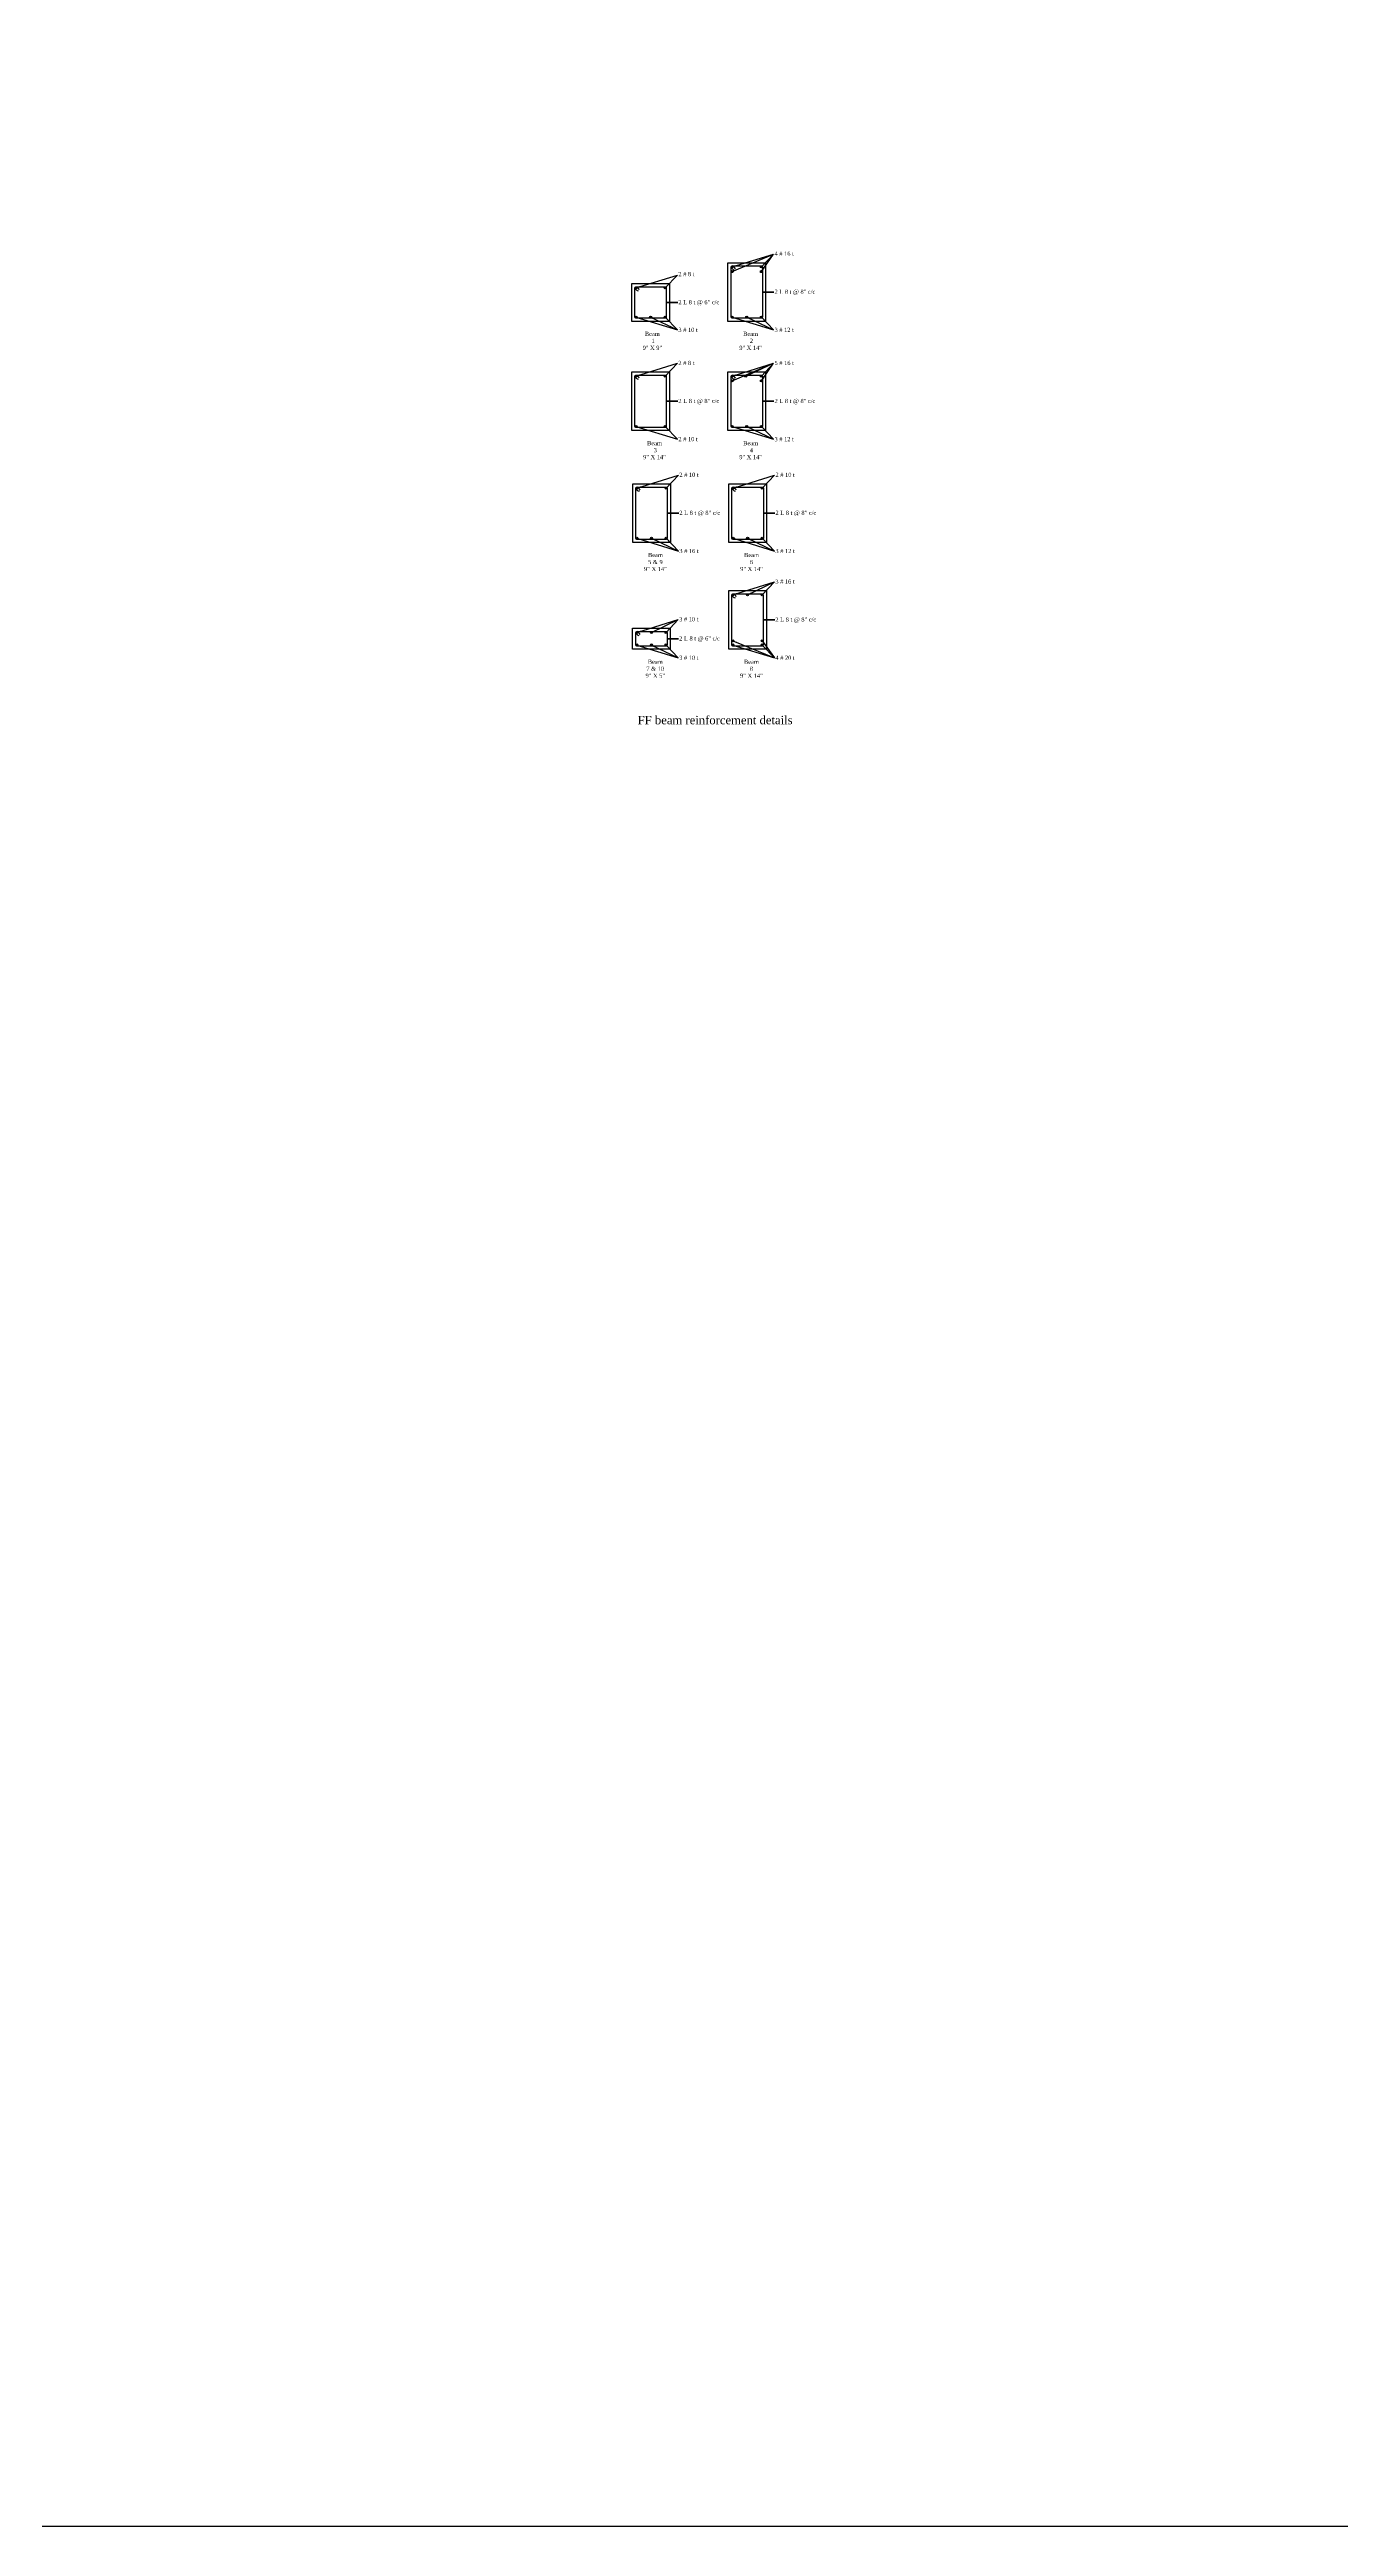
# Model space of a CAD drawing. Header units: inches. Extents: x 3138 to 9973, y -1757 to -151.
# Drawn here: x 6870 to 7178, y -1757 to -1165 of the extents above; entities that cross this region are included whole.
import ezdxf

# ---------------------------------------------------------------- set-up
doc = ezdxf.new("R2010")
doc.units = ezdxf.units.IN
doc.header["$LTSCALE"] = 0.1
doc.header["$MEASUREMENT"] = 0
doc.layers.add('MH - Beam and slab layout', color=7, linetype='Continuous')
doc.layers.add('MH - Slab reinforcement', color=3, linetype='Continuous')
doc.styles.get("Standard").update_dxf_attribs({"font": 'arial.ttf'})
doc.dimstyles.get("Standard").update_dxf_attribs({"dimtxt": 6, "dimasz": 3, "dimexe": 0, "dimexo": 0.0625, "dimgap": 0.09, "dimtad": 0, "dimtih": 1, "dimtoh": 1, "dimdec": 1, "dimzin": 0, "dimdsep": 46, "dimlunit": 4, "dimtxsty": 'Standard', "dimblk": 'DOT', "dimcen": 0.09, "dimse1": 1, "dimse2": 1, "dimadec": 0, "dimazin": 0, "dimtfac": 1, "dimtdec": 1, "dimtofl": 0, "dimtmove": 0, "dimatfit": 3, "dimfxl": 1, "dimtolj": 1, "dimtzin": 0, "dimarcsym": 0})
pattern_1 = [(50, (0, 0), (7.172602, -0.6275213), [0.75, -8.25]), (-5, (0, 0), (-1.387513, 7.521921), [0.6, -6.6]), (100.4514, (0.598, -0.052), (5.785094, 6.8943954), [0.637402, -7.011421]), (46.1842, (0, 2), (10.67241, -1.65519), [1.125, -12.375]), (96.6356, (0.889, 1.862), (9.346627, 9.741179), [0.956103, -10.51713]), (-8.8158, (0, 2), (9.34662, 9.741186), [0.9, -9.9]), (21, (1, 1.5), (5.9690705, -4.026189), [0.75, -8.25]), (-34, (1, 1.5), (2.433153, 7.2515005), [0.6, -6.6]), (71.4514, (1.4974, 1.1645), (8.402226, 3.225305), [0.637402, -7.011421]), (37.5, (0, 0), (0.12159855, 3.3289385), [0, -6.52, 0, -6.7, 0, -6.625]), (7.5, (0, 0), (2.6306954, 3.9441171), [0, -3.82, 0, -6.37, 0, -2.525]), (-32.5, (-2.23, 0), (5.3382244, -0.2255487), [0, -2.5, 0, -7.8, 0, -10.35]), (-42.5, (-3.23, 0), (5.8318617, 1.0010498), [0, -3.25, 0, -5.18, 0, -7.35])]

# ---------------------------------------------------------------- blocks, each defined once
blk = doc.blocks.new('_Dot')
at = {"color": 0, "linetype": 'ByBlock', "lineweight": -2}
blk.add_line((-0.5, 0), (-1, 0), dxfattribs=at)
at = {"color": 0, "linetype": 'ByBlock', "const_width": 0.5}
blk.add_lwpolyline([(-0.25, 0, 1), (0.25, 0, 1)], format="xyb", close=True, dxfattribs=at)

msp = doc.modelspace()

# ---------------------------------------------------------------- hatches: boundary and pattern name
at = {"layer": 'MH - Beam and slab layout'}
h = msp.add_hatch(dxfattribs=at)
h.set_pattern_fill('AR-CONC', color=256, style=0)
h.set_pattern_definition(pattern_1)
h.paths.add_polyline_path([(6906.701, -1326.411), (6906.701, -1324.746), (6908.205, -1324.746), (6908.205, -1326.411)], flags=9)
h = msp.add_hatch(dxfattribs=at)
h.set_pattern_fill('AR-CONC', color=256, style=0)
h.set_pattern_definition(pattern_1)
h.paths.add_polyline_path([(6890.088, -1337.367), (6891.776, -1337.367), (6891.776, -1338.867), (6890.088, -1338.867)], flags=9)
h = msp.add_hatch(dxfattribs=at)
h.set_pattern_fill('AR-CONC', color=256, style=0)
h.set_pattern_definition(pattern_1)
h.paths.add_polyline_path([(6925.974, -1336.906), (6927.662, -1336.906), (6927.662, -1338.406), (6925.974, -1338.406)], flags=9)
h = msp.add_hatch(dxfattribs=at)
h.set_pattern_fill('AR-CONC', color=256, style=0)
h.set_pattern_definition(pattern_1)
h.paths.add_polyline_path([(6962.282, -1337.531), (6963.126, -1337.531), (6963.126, -1338.281), (6962.282, -1338.281)], flags=9)
h = msp.add_hatch(dxfattribs=at)
h.set_pattern_fill('AR-CONC', color=256)
h.set_pattern_definition(pattern_1)
h.paths.add_polyline_path([(6998.167, -1337.531), (6999.011, -1337.531), (6999.011, -1338.281), (6998.167, -1338.281)], flags=9)
at = {"layer": 'MH - Slab reinforcement'}
h = msp.add_hatch(color=256, dxfattribs=at)
edge = h.paths.add_edge_path()
edge.add_arc((7032.907, -1217.13), 0.25, 0, 360)
h = msp.add_hatch(color=256, dxfattribs=at)
edge = h.paths.add_edge_path()
edge.add_arc((7032.907, -1218.252), 0.25, 0, 360)
h = msp.add_hatch(color=256, dxfattribs=at)
edge = h.paths.add_edge_path()
edge.add_arc((7039.907, -1217.13), 0.25, 0, 360)
h = msp.add_hatch(color=256, dxfattribs=at)
edge = h.paths.add_edge_path()
edge.add_arc((7039.907, -1218.252), 0.25, 0, 360)
h = msp.add_hatch(color=256, dxfattribs=at)
edge = h.paths.add_edge_path()
edge.add_arc((7009.95, -1222.13), 0.25, 0, 360)
h = msp.add_hatch(color=256, dxfattribs=at)
edge = h.paths.add_edge_path()
edge.add_arc((7016.95, -1222.13), 0.25, 0, 360)
h = msp.add_hatch(color=256, dxfattribs=at)
edge = h.paths.add_edge_path()
edge.add_arc((7009.95, -1229.13), 0.25, 0, 360)
h = msp.add_hatch(color=256, dxfattribs=at)
edge = h.paths.add_edge_path()
edge.add_arc((7013.45, -1229.13), 0.25, 0, 360)
h = msp.add_hatch(color=256, dxfattribs=at)
edge = h.paths.add_edge_path()
edge.add_arc((7016.95, -1229.13), 0.25, 0, 360)
h = msp.add_hatch(color=256, dxfattribs=at)
edge = h.paths.add_edge_path()
edge.add_arc((7032.907, -1229.13), 0.25, 0, 360)
h = msp.add_hatch(color=256, dxfattribs=at)
edge = h.paths.add_edge_path()
edge.add_arc((7036.407, -1229.13), 0.25, 0, 360)
h = msp.add_hatch(color=256, dxfattribs=at)
edge = h.paths.add_edge_path()
edge.add_arc((7039.907, -1229.13), 0.25, 0, 360)
h = msp.add_hatch(color=256, dxfattribs=at)
edge = h.paths.add_edge_path()
edge.add_arc((7009.95, -1243.221), 0.25, 0, 360)
h = msp.add_hatch(color=256, dxfattribs=at)
edge = h.paths.add_edge_path()
edge.add_arc((7016.95, -1243.221), 0.25, 0, 360)
h = msp.add_hatch(color=256, dxfattribs=at)
edge = h.paths.add_edge_path()
edge.add_arc((7032.907, -1243.221), 0.25, 0, 360)
h = msp.add_hatch(color=256, dxfattribs=at)
edge = h.paths.add_edge_path()
edge.add_arc((7032.907, -1244.343), 0.25, 0, 360)
h = msp.add_hatch(color=256, dxfattribs=at)
edge = h.paths.add_edge_path()
edge.add_arc((7036.161, -1243.221), 0.25, 0, 360)
h = msp.add_hatch(color=256, dxfattribs=at)
edge = h.paths.add_edge_path()
edge.add_arc((7039.907, -1243.221), 0.25, 0, 360)
h = msp.add_hatch(color=256, dxfattribs=at)
edge = h.paths.add_edge_path()
edge.add_arc((7039.907, -1244.343), 0.25, 0, 360)
h = msp.add_hatch(color=256, dxfattribs=at)
edge = h.paths.add_edge_path()
edge.add_arc((7009.95, -1255.221), 0.25, 0, 360)
h = msp.add_hatch(color=256, dxfattribs=at)
edge = h.paths.add_edge_path()
edge.add_arc((7016.95, -1255.221), 0.25, 0, 360)
h = msp.add_hatch(color=256, dxfattribs=at)
edge = h.paths.add_edge_path()
edge.add_arc((7032.907, -1255.221), 0.25, 0, 360)
h = msp.add_hatch(color=256, dxfattribs=at)
edge = h.paths.add_edge_path()
edge.add_arc((7036.407, -1255.221), 0.25, 0, 360)
h = msp.add_hatch(color=256, dxfattribs=at)
edge = h.paths.add_edge_path()
edge.add_arc((7039.907, -1255.221), 0.25, 0, 360)
h = msp.add_hatch(color=256, dxfattribs=at)
edge = h.paths.add_edge_path()
edge.add_arc((7010.171, -1269.941), 0.25, 0, 360)
h = msp.add_hatch(color=256, dxfattribs=at)
edge = h.paths.add_edge_path()
edge.add_arc((7017.171, -1269.941), 0.25, 0, 360)
h = msp.add_hatch(color=256, dxfattribs=at)
edge = h.paths.add_edge_path()
edge.add_arc((7033.128, -1269.941), 0.25, 0, 360)
h = msp.add_hatch(color=256, dxfattribs=at)
edge = h.paths.add_edge_path()
edge.add_arc((7040.128, -1269.941), 0.25, 0, 360)
h = msp.add_hatch(color=256, dxfattribs=at)
edge = h.paths.add_edge_path()
edge.add_arc((7010.171, -1281.941), 0.25, 0, 360)
h = msp.add_hatch(color=256, dxfattribs=at)
edge = h.paths.add_edge_path()
edge.add_arc((7013.671, -1281.941), 0.25, 0, 360)
h = msp.add_hatch(color=256, dxfattribs=at)
edge = h.paths.add_edge_path()
edge.add_arc((7017.171, -1281.941), 0.25, 0, 360)
h = msp.add_hatch(color=256, dxfattribs=at)
edge = h.paths.add_edge_path()
edge.add_arc((7033.128, -1281.941), 0.25, 0, 360)
h = msp.add_hatch(color=256, dxfattribs=at)
edge = h.paths.add_edge_path()
edge.add_arc((7036.628, -1281.941), 0.25, 0, 360)
h = msp.add_hatch(color=256, dxfattribs=at)
edge = h.paths.add_edge_path()
edge.add_arc((7040.128, -1281.941), 0.25, 0, 360)
h = msp.add_hatch(color=256, dxfattribs=at)
edge = h.paths.add_edge_path()
edge.add_arc((7033.103, -1295.426), 0.25, 0, 360)
h = msp.add_hatch(color=256, dxfattribs=at)
edge = h.paths.add_edge_path()
edge.add_arc((7036.603, -1295.426), 0.25, 0, 360)
h = msp.add_hatch(color=256, dxfattribs=at)
edge = h.paths.add_edge_path()
edge.add_arc((7040.103, -1295.426), 0.25, 0, 360)
h = msp.add_hatch(color=256, dxfattribs=at)
edge = h.paths.add_edge_path()
edge.add_arc((7010.138, -1304.426), 0.25, 0, 360)
h = msp.add_hatch(color=256, dxfattribs=at)
edge = h.paths.add_edge_path()
edge.add_arc((7010.138, -1307.426), 0.25, 0, 360)
h = msp.add_hatch(color=256, dxfattribs=at)
edge = h.paths.add_edge_path()
edge.add_arc((7013.638, -1304.426), 0.25, 0, 360)
h = msp.add_hatch(color=256, dxfattribs=at)
edge = h.paths.add_edge_path()
edge.add_arc((7013.638, -1307.426), 0.25, 0, 360)
h = msp.add_hatch(color=256, dxfattribs=at)
edge = h.paths.add_edge_path()
edge.add_arc((7017.138, -1304.426), 0.25, 0, 360)
h = msp.add_hatch(color=256, dxfattribs=at)
edge = h.paths.add_edge_path()
edge.add_arc((7017.138, -1307.426), 0.25, 0, 360)
h = msp.add_hatch(color=256, dxfattribs=at)
edge = h.paths.add_edge_path()
edge.add_arc((7033.103, -1306.438), 0.25, 0, 360)
h = msp.add_hatch(color=256, dxfattribs=at)
edge = h.paths.add_edge_path()
edge.add_arc((7033.103, -1307.426), 0.25, 0, 360)
h = msp.add_hatch(color=256, dxfattribs=at)
edge = h.paths.add_edge_path()
edge.add_arc((7040.103, -1306.438), 0.25, 0, 360)
h = msp.add_hatch(color=256, dxfattribs=at)
edge = h.paths.add_edge_path()
edge.add_arc((7040.103, -1307.426), 0.25, 0, 360)

# ---------------------------------------------------------------- linework, layer by layer
at = {"layer": 'MH - Beam and slab layout'}
msp.add_lwpolyline([(6160.015, -722.304), (8196.431, -722.304), (8196.431, -1756.72), (6160.015, -1756.72)], close=True, dxfattribs=at)
at = {"layer": 'MH - Slab reinforcement'}
for p, q in [((7031.907, -1216.13), (7040.907, -1216.13)), ((7031.907, -1230.13), (7031.907, -1216.13)), ((7032.657, -1229.13), (7032.657, -1217.13)), ((7032.907, -1216.88), (7039.907, -1216.88)), ((7040.157, -1217.13), (7040.157, -1229.13)), ((7040.907, -1216.13), (7040.907, -1230.13)), ((7008.95, -1221.13), (7017.95, -1221.13)), ((7008.95, -1230.13), (7008.95, -1221.13)), ((7009.7, -1229.13), (7009.7, -1222.13)), ((7009.95, -1221.88), (7016.95, -1221.88)), ((7017.2, -1222.13), (7017.2, -1229.13)), ((7017.95, -1221.13), (7017.95, -1230.13)), ((7017.95, -1230.13), (7008.95, -1230.13)), ((7016.95, -1229.38), (7009.95, -1229.38)), ((7040.907, -1230.13), (7031.907, -1230.13)), ((7039.907, -1229.38), (7032.907, -1229.38)), ((7008.95, -1242.221), (7017.95, -1242.221)), ((7008.95, -1256.221), (7008.95, -1242.221)), ((7009.7, -1255.221), (7009.7, -1243.221)), ((7009.95, -1242.971), (7016.95, -1242.971)), ((7017.2, -1243.221), (7017.2, -1255.221)), ((7017.95, -1242.221), (7017.95, -1256.221)), ((7031.907, -1242.221), (7040.907, -1242.221)), ((7031.907, -1256.221), (7031.907, -1242.221)), ((7032.657, -1255.221), (7032.657, -1243.221)), ((7032.907, -1242.971), (7039.907, -1242.971)), ((7040.157, -1243.221), (7040.157, -1255.221)), ((7040.907, -1242.221), (7040.907, -1256.221)), ((7017.95, -1256.221), (7008.95, -1256.221)), ((7016.95, -1255.471), (7009.95, -1255.471)), ((7040.907, -1256.221), (7031.907, -1256.221)), ((7039.907, -1255.471), (7032.907, -1255.471)), ((7009.171, -1268.941), (7018.171, -1268.941)), ((7009.171, -1282.941), (7009.171, -1268.941)), ((7009.921, -1281.941), (7009.921, -1269.941)), ((7010.171, -1269.691), (7017.171, -1269.691)), ((7017.421, -1269.941), (7017.421, -1281.941)), ((7018.171, -1268.941), (7018.171, -1282.941)), ((7032.128, -1268.941), (7041.128, -1268.941)), ((7032.128, -1282.941), (7032.128, -1268.941)), ((7032.878, -1281.941), (7032.878, -1269.941)), ((7033.128, -1269.691), (7040.128, -1269.691)), ((7040.378, -1269.941), (7040.378, -1281.941)), ((7041.128, -1268.941), (7041.128, -1282.941)), ((7018.171, -1282.941), (7009.171, -1282.941)), ((7017.171, -1282.191), (7010.171, -1282.191)), ((7041.128, -1282.941), (7032.128, -1282.941)), ((7040.128, -1282.191), (7033.128, -1282.191)), ((7032.103, -1294.426), (7041.103, -1294.426)), ((7032.103, -1308.426), (7032.103, -1294.426)), ((7033.103, -1295.176), (7040.103, -1295.176)), ((7041.103, -1294.426), (7041.103, -1308.426)), ((7032.853, -1307.426), (7032.853, -1295.426)), ((7040.353, -1295.426), (7040.353, -1307.426)), ((7009.138, -1303.426), (7018.138, -1303.426)), ((7009.138, -1308.426), (7009.138, -1303.426)), ((7009.888, -1307.426), (7009.888, -1304.426)), ((7010.138, -1304.176), (7017.138, -1304.176)), ((7017.388, -1304.426), (7017.388, -1307.426)), ((7018.138, -1303.426), (7018.138, -1308.426)), ((7018.138, -1308.426), (7009.138, -1308.426)), ((7017.138, -1307.676), (7010.138, -1307.676)), ((7041.103, -1308.426), (7032.103, -1308.426)), ((7040.103, -1307.676), (7033.103, -1307.676))]:
    msp.add_line(p, q, dxfattribs=at)
for centre in [(7032.907, -1217.13), (7032.907, -1218.252), (7039.907, -1217.13), (7039.907, -1218.252), (7009.95, -1222.13), (7016.95, -1222.13), (7009.95, -1229.13), (7013.45, -1229.13), (7016.95, -1229.13), (7032.907, -1229.13), (7036.407, -1229.13), (7039.907, -1229.13), (7009.95, -1243.221), (7016.95, -1243.221), (7032.907, -1243.221), (7032.907, -1244.343), (7036.161, -1243.221), (7039.907, -1243.221), (7039.907, -1244.343), (7009.95, -1255.221), (7016.95, -1255.221), (7032.907, -1255.221), (7036.407, -1255.221), (7039.907, -1255.221), (7010.171, -1269.941), (7017.171, -1269.941), (7033.128, -1269.941), (7040.128, -1269.941), (7010.171, -1281.941), (7013.671, -1281.941), (7017.171, -1281.941), (7033.128, -1281.941), (7036.628, -1281.941), (7040.128, -1281.941), (7033.103, -1295.426), (7036.603, -1295.426), (7040.103, -1295.426), (7010.138, -1304.426), (7010.138, -1307.426), (7013.638, -1304.426), (7013.638, -1307.426), (7017.138, -1304.426), (7017.138, -1307.426), (7033.103, -1306.438), (7033.103, -1307.426), (7040.103, -1306.438), (7040.103, -1307.426)]:
    msp.add_circle(centre, 0.25, dxfattribs=at)
for centre, radius, start, end in [((7034.104, -1216.354), 1.676, 212.214476, 245.905883), ((7032.29, -1218.288), 1.562, 25.954808, 62.509659), ((7011.148, -1221.354), 1.676, 212.214476, 245.905883), ((7009.334, -1223.288), 1.562, 25.954808, 62.509659), ((7011.148, -1242.446), 1.676, 212.214476, 245.905883), ((7009.334, -1244.379), 1.562, 25.954808, 62.509659), ((7034.104, -1242.446), 1.676, 212.214476, 245.905883), ((7032.29, -1244.379), 1.562, 25.954808, 62.509659), ((7011.369, -1269.166), 1.676, 212.214476, 245.905883), ((7009.555, -1271.099), 1.562, 25.954808, 62.509659), ((7034.325, -1269.166), 1.676, 212.214476, 245.905883), ((7032.511, -1271.099), 1.562, 25.954808, 62.509659), ((7032.486, -1296.584), 1.562, 25.954808, 62.509659), ((7034.3, -1294.65), 1.676, 212.214476, 245.905883), ((7011.335, -1303.65), 1.676, 212.214476, 245.905883), ((7009.521, -1305.584), 1.562, 25.954808, 62.509659)]:
    msp.add_arc(centre, radius, start, end, dxfattribs=at)

# ---------------------------------------------------------------- texts
at = {"layer": 'MH - Slab reinforcement', "attachment_point": 1}
for s, insert, char_height, width in [('{\\fTimes New Roman|b0|i0|c0|p34;2 # 8 t}', (7020.086, -1218.343), 1, 9.11629), ('{\\fTimes New Roman|b0|i0|c0|p34;4 # 16 t}', (7043.042, -1213.473), 1, 9.11629), ('{\\fTimes New Roman|b0|i0|c0|p34;2 L 8 t @ 8" c/c}', (7043.042, -1222.556), 1, 12.13846), ('{\\fTimes New Roman|b0|i0|c0|p34;2 L 8 t @ 6" c/c}', (7020.086, -1225.056), 1, 12.13846), ('\\pxqc;{\\fTimes New Roman|b0|i0|c0|p34;Beam\\P\\pxqc; 1\\P\\pxqc;9" X 9"}', (7010.691, -1232.621), 1, 6.3387), ('{\\fTimes New Roman|b0|i0|c0|p34;3 # 10 t}', (7020.086, -1231.664), 1, 5.15045), ('\\pxqc;{\\fTimes New Roman|b0|i0|c0|p34;Beam\\P\\pxqc; 2\\P\\pxqc;9" X 14"}', (7034.159, -1232.621), 1, 6.3387), ('{\\fTimes New Roman|b0|i0|c0|p34;3 # 12 t}', (7043.042, -1231.664), 1, 5.15045), ('{\\fTimes New Roman|b0|i0|c0|p34;2 # 8 t}', (7020.086, -1239.564), 1, 9.11629), ('{\\fTimes New Roman|b0|i0|c0|p34;5 # 16 t}', (7043.042, -1239.564), 1, 9.11629), ('{\\fTimes New Roman|b0|i0|c0|p34;2 L 8 t @ 8" c/c}', (7020.086, -1248.647), 1, 12.13846), ('{\\fTimes New Roman|b0|i0|c0|p34;2 L 8 t @ 8" c/c}', (7043.042, -1248.647), 1, 12.13846), ('\\pxqc;{\\fTimes New Roman|b0|i0|c0|p34;Beam\\P\\pxqc; 3\\P\\pxqc;9" X 14"}', (7011.203, -1258.712), 1, 6.3387), ('{\\fTimes New Roman|b0|i0|c0|p34;2 # 10 t}', (7020.086, -1257.755), 1, 5.15045), ('\\pxqc;{\\fTimes New Roman|b0|i0|c0|p34;Beam\\P\\pxqc; 4\\P\\pxqc;9" X 14"}', (7034.159, -1258.712), 1, 6.3387), ('{\\fTimes New Roman|b0|i0|c0|p34;3 # 12 t}', (7043.042, -1257.755), 1, 5.15045), ('{\\fTimes New Roman|b0|i0|c0|p34;2 # 10 t}', (7020.307, -1266.284), 1, 9.11629), ('{\\fTimes New Roman|b0|i0|c0|p34;2 # 10 t}', (7043.263, -1266.284), 1, 9.11629), ('{\\fTimes New Roman|b0|i0|c0|p34;2 L 8 t @ 8" c/c}', (7020.307, -1275.367), 1, 12.13846), ('{\\fTimes New Roman|b0|i0|c0|p34;2 L 8 t @ 8" c/c}', (7043.263, -1275.367), 1, 12.13846), ('\\pxqc;{\\fTimes New Roman|b0|i0|c0|p34;Beam\\P\\pxqc;5 & 9\\P\\pxqc;9" X 14"}', (7011.424, -1285.432), 1, 6.3387), ('{\\fTimes New Roman|b0|i0|c0|p34;3 # 16 t }', (7020.307, -1284.475), 1, 12.06731), ('\\pxqc;{\\fTimes New Roman|b0|i0|c0|p34;Beam \\P\\pxqc;6\\P\\pxqc;9" X 14"}', (7034.38, -1285.432), 1, 6.3387), ('{\\fTimes New Roman|b0|i0|c0|p34;3 # 12 t }', (7043.263, -1284.475), 1, 12.06731), ('{\\fTimes New Roman|b0|i0|c0|p34;3 # 16 t }', (7043.238, -1291.768), 1, 15.07051), ('{\\fTimes New Roman|b0|i0|c0|p34;3 # 10 t}', (7020.273, -1300.768), 1, 9.11629), ('{\\fTimes New Roman|b0|i0|c0|p34;2 L 8 t @ 8" c/c}', (7043.238, -1300.852), 1, 12.13846), ('{\\fTimes New Roman|b0|i0|c0|p34;2 L 8 t @ 6" c/c}', (7020.273, -1305.352), 1, 12.13846), ('\\pxqc;{\\fTimes New Roman|b0|i0|c0|p34;Beam \\P\\pxqc;7 & 10\\P\\pxqc;9" X 5"}', (7011.39, -1310.916), 1, 6.3387), ('{\\fTimes New Roman|b0|i0|c0|p34;3 # 10 t }', (7020.273, -1309.96), 1, 12.06731), ('\\pxqc;{\\fTimes New Roman|b0|i0|c0|p34;Beam \\P\\pxqc;8\\P\\pxqc;9" X 14"}', (7034.355, -1310.916), 1, 6.3387), ('{\\fTimes New Roman|b0|i0|c0|p34;4 # 20 t }', (7043.238, -1309.96), 1, 12.06731), ('\\pxqc;{\\fTimes New Roman|b0|i0|c0|p34;FF beam reinforcement details}', (7007.305, -1324.352), 2, 43.09994)]:
    msp.add_mtext(s, dxfattribs=dict(at, insert=insert, char_height=char_height, width=width))

# ---------------------------------------------------------------- leaders
at = {"layer": 'MH - Slab reinforcement'}
for points, override in [([(7032.907, -1217.13), (7042.835, -1214.065)], {"dimasz": 1, "dimtad": 0}), ([(7032.907, -1218.252), (7042.835, -1214.065)], {"dimasz": 1, "dimtad": 0}), ([(7039.907, -1217.13), (7042.835, -1214.065)], {"dimasz": 1, "dimtad": 0}), ([(7039.959, -1218.265), (7042.835, -1214.065)], {"dimasz": 1, "dimtad": 0}), ([(7009.95, -1222.13), (7019.879, -1219.065)], {"dimasz": 1, "dimtad": 0}), ([(7016.95, -1222.13), (7019.879, -1219.065)], {"dimasz": 1, "dimtad": 0}), ([(7040.157, -1223.13), (7042.884, -1223.13)], {"dimscale": 1, "dimtxt": 6, "dimasz": 1, "dimgap": 0.09, "dimtad": 0, "dimclrd": 0, "dimlwd": 65534}), ([(7009.95, -1229.13), (7019.879, -1232.194)], {"dimasz": 1, "dimtad": 0}), ([(7013.45, -1229.13), (7019.879, -1232.194)], {"dimasz": 1, "dimtad": 0}), ([(7016.95, -1229.13), (7019.879, -1232.194)], {"dimasz": 1, "dimtad": 0}), ([(7017.2, -1225.63), (7019.928, -1225.63)], {"dimscale": 1, "dimtxt": 6, "dimasz": 1, "dimgap": 0.09, "dimtad": 0, "dimclrd": 0, "dimlwd": 65534}), ([(7032.907, -1229.13), (7042.835, -1232.194)], {"dimasz": 1, "dimtad": 0}), ([(7036.407, -1229.13), (7042.835, -1232.194)], {"dimasz": 1, "dimtad": 0}), ([(7039.907, -1229.13), (7042.835, -1232.194)], {"dimasz": 1, "dimtad": 0}), ([(7009.95, -1243.221), (7019.879, -1240.157)], {"dimasz": 1, "dimtad": 0}), ([(7016.95, -1243.221), (7019.879, -1240.157)], {"dimasz": 1, "dimtad": 0}), ([(7032.907, -1243.221), (7042.835, -1240.157)], {"dimasz": 1, "dimtad": 0}), ([(7032.907, -1244.343), (7042.835, -1240.157)], {"dimasz": 1, "dimtad": 0}), ([(7036.161, -1243.221), (7042.835, -1240.157)], {"dimasz": 1, "dimtad": 0}), ([(7039.907, -1243.221), (7042.835, -1240.157)], {"dimasz": 1, "dimtad": 0}), ([(7039.959, -1244.356), (7042.835, -1240.157)], {"dimasz": 1, "dimtad": 0}), ([(7017.2, -1249.221), (7019.928, -1249.221)], {"dimscale": 1, "dimtxt": 6, "dimasz": 1, "dimgap": 0.09, "dimtad": 0, "dimclrd": 0, "dimlwd": 65534}), ([(7040.157, -1249.221), (7042.884, -1249.221)], {"dimscale": 1, "dimtxt": 6, "dimasz": 1, "dimgap": 0.09, "dimtad": 0, "dimclrd": 0, "dimlwd": 65534}), ([(7009.95, -1255.221), (7019.879, -1258.286)], {"dimasz": 1, "dimtad": 0}), ([(7016.95, -1255.221), (7019.879, -1258.286)], {"dimasz": 1, "dimtad": 0}), ([(7032.907, -1255.221), (7042.835, -1258.286)], {"dimasz": 1, "dimtad": 0}), ([(7036.407, -1255.221), (7042.835, -1258.286)], {"dimasz": 1, "dimtad": 0}), ([(7039.907, -1255.221), (7042.835, -1258.286)], {"dimasz": 1, "dimtad": 0}), ([(7010.171, -1269.941), (7020.1, -1266.877)], {"dimasz": 1, "dimtad": 0}), ([(7017.171, -1269.941), (7020.1, -1266.877)], {"dimasz": 1, "dimtad": 0}), ([(7033.128, -1269.941), (7043.057, -1266.877)], {"dimasz": 1, "dimtad": 0}), ([(7040.128, -1269.941), (7043.057, -1266.877)], {"dimasz": 1, "dimtad": 0}), ([(7017.421, -1275.941), (7020.149, -1275.941)], {"dimscale": 1, "dimtxt": 6, "dimasz": 1, "dimgap": 0.09, "dimtad": 0, "dimclrd": 0, "dimlwd": 65534}), ([(7040.378, -1275.941), (7043.105, -1275.941)], {"dimscale": 1, "dimtxt": 6, "dimasz": 1, "dimgap": 0.09, "dimtad": 0, "dimclrd": 0, "dimlwd": 65534}), ([(7010.171, -1281.941), (7020.1, -1285.006)], {"dimasz": 1, "dimtad": 0}), ([(7013.671, -1281.941), (7020.1, -1285.006)], {"dimasz": 1, "dimtad": 0}), ([(7017.171, -1281.941), (7020.1, -1285.006)], {"dimasz": 1, "dimtad": 0}), ([(7033.128, -1281.941), (7043.057, -1285.006)], {"dimasz": 1, "dimtad": 0}), ([(7036.628, -1281.941), (7043.057, -1285.006)], {"dimasz": 1, "dimtad": 0}), ([(7040.128, -1281.941), (7043.057, -1285.006)], {"dimasz": 1, "dimtad": 0}), ([(7033.103, -1295.426), (7043.031, -1292.361)], {"dimasz": 1, "dimtad": 0}), ([(7036.603, -1295.426), (7043.031, -1292.361)], {"dimasz": 1, "dimtad": 0}), ([(7040.103, -1295.426), (7043.031, -1292.361)], {"dimasz": 1, "dimtad": 0}), ([(7040.353, -1301.426), (7043.08, -1301.426)], {"dimscale": 1, "dimtxt": 6, "dimasz": 1, "dimgap": 0.09, "dimtad": 0, "dimclrd": 0, "dimlwd": 65534}), ([(7010.138, -1304.426), (7020.066, -1301.361)], {"dimasz": 1, "dimtad": 0}), ([(7013.638, -1304.426), (7020.066, -1301.361)], {"dimasz": 1, "dimtad": 0}), ([(7017.138, -1304.426), (7020.066, -1301.361)], {"dimasz": 1, "dimtad": 0}), ([(7017.388, -1305.926), (7020.115, -1305.926)], {"dimscale": 1, "dimtxt": 6, "dimasz": 1, "dimgap": 0.09, "dimtad": 0, "dimclrd": 0, "dimlwd": 65534}), ([(7033.103, -1306.438), (7043.031, -1310.49)], {"dimasz": 1, "dimtad": 0}), ([(7040.103, -1306.438), (7043.031, -1310.49)], {"dimasz": 1, "dimtad": 0}), ([(7010.138, -1307.426), (7020.066, -1310.49)], {"dimasz": 1, "dimtad": 0}), ([(7013.638, -1307.426), (7020.066, -1310.49)], {"dimasz": 1, "dimtad": 0}), ([(7017.138, -1307.426), (7020.066, -1310.49)], {"dimasz": 1, "dimtad": 0}), ([(7033.103, -1307.426), (7043.031, -1310.49)], {"dimasz": 1, "dimtad": 0}), ([(7040.103, -1307.426), (7043.031, -1310.49)], {"dimasz": 1, "dimtad": 0})]:
    msp.add_leader(points, dimstyle='Standard', override=override, dxfattribs=at)

doc.saveas('drawing.dxf')
